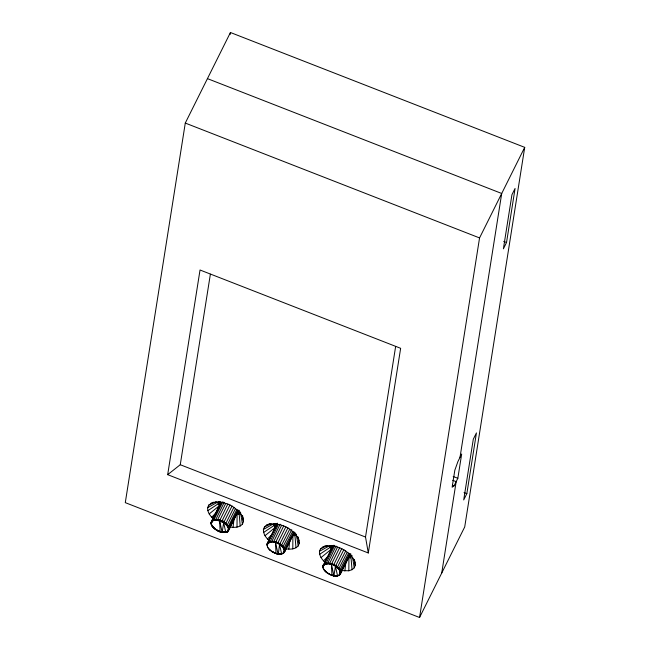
<?xml version="1.0" encoding="UTF-8"?>
<svg xmlns="http://www.w3.org/2000/svg" width="650" height="650" viewBox="0 0 650 650"><rect width="100%" height="100%" fill="white"/><g stroke="black" fill="none" stroke-linecap="round" stroke-linejoin="round"><path stroke-width="0.97" d="M237.014 527.15L237.096 514.312L240.557 512.411L242.401 524.192C239.176 527.784 233.838 527.727 229.45 526.89M292.801 548.917L292.882 536.087L296.343 534.186L298.188 545.967C294.954 549.551 289.624 549.502 285.228 548.665M348.839 570.789L348.92 557.96L350.976 557.253L352.032 569.701L348.839 570.789L341.266 570.538M224.209 502.369L215.605 519.943L221.699 521.609L225.387 523.965L227.817 526.849L228.67 529.587C228.743 532.683 218.53 533.463 227.614 531.408L233.447 519.691M238.444 510.689L228.564 530.506C225.396 533.268 229.458 529.726 228.824 528.133C227.589 521.56 211.599 515.003 211.364 524.217C212.834 528.751 217.774 531.318 222.194 532.228C235.544 531.895 220.48 532.537 220.098 531.692L219.668 520.593L227.906 503.929M221.748 531.879C223.957 532.399 218.124 532.147 214.289 528.231C205.189 518.749 219.895 535.267 222.463 532.049M220.228 531.684L218.043 530.887L222.3 532.228M283.806 525.744L275.527 542.62L275.998 553.508L280.174 554.198L282.116 553.8L280.174 554.198L276.047 553.556L271.928 551.631L270.189 550.046M341.201 571.439L339.406 575.039C337.261 577.452 325.122 574.966 322.969 567.352C322.562 562.673 331.833 563.241 335.441 566.321C337.927 567.994 341.356 571.041 339.779 574.34C338.057 575.738 339.658 575.209 340.356 574.137L350.236 554.328M329.826 574.551L334.092 575.867L331.939 575.372L331.459 564.224L339.698 547.568M233.041 527.386L234.081 518.44M288.819 549.161L289.859 540.215M344.858 571.033L345.898 562.087M225.761 503.417L217.677 519.634C217.677 520.967 210.909 519.691 215.67 520.171L212.485 520.488L211.599 521.601L211.136 523.908L211.77 525.558M185.282 123.069L125.287 502.645L419.559 617.5L464.718 526.931L524.712 147.355L230.441 32.5L185.282 123.069L479.554 237.924L419.559 617.5M230.124 34.507L230.441 32.5M167.684 474.663L200.029 270.002L400.644 348.303L368.298 552.971L167.684 474.663L180.261 464.726L210.373 274.178M368.298 552.971L365.519 537.038L395.639 346.491M441.724 573.056L456.17 481.65L452.66 480.285M460.005 457.364L501.711 193.481L207.439 78.626M457.836 478.302L461.679 454.009L457.917 461.557L454.829 470.226L452.14 487.232L454.074 485.843L457.836 478.302L453.188 476.483M466.838 493.642L476.434 432.916L473.298 439.205L463.702 499.931L466.838 493.642L464.043 492.554M506.529 242.515L515.068 188.468L511.932 194.756L503.392 248.812L506.529 242.515L503.734 241.426M288.015 527.719L279.549 544.505L278.354 553.865L276.924 553.524M343.907 549.534L335.441 566.321L333.905 575.746C326.129 575.006 343.029 576.168 336.074 576.014M211.112 522.34L211.201 524.087L211.112 522.34L220.992 502.531M268.653 548.738L270.238 550.347L267.662 547.373L267.012 544.164L277.355 523.177M211.534 521.381L221.008 502.255M333.304 545.894L324.326 563.908L323.367 564.809L322.928 567.548L323.562 569.189M211.136 523.908L212.972 520.114M213.866 519.919L222.909 501.686M212.81 526.744L214.256 528.507L218.075 530.847M327.876 573.446L324.602 570.383M214.289 528.231L216.044 529.726M324.553 570.562L326.081 571.862M218.441 502.596L219.245 501.841L218.197 503.937L220.504 504.311M211.916 525.647L211.144 522.746L212.534 520.723L215.605 519.943L219.668 520.593L223.787 522.519L227.012 525.281L228.613 528.247L227.988 530.709L228.564 530.506M238.778 514.369L237.868 512.688L239.046 510.258M266.971 544.359L277.412 524.079M267.036 544.562C270.961 535.121 294.027 551.33 280.036 554.19L283.506 553.223L285.301 549.616M267.207 544.724C271.351 537.972 285.805 545.106 283.879 552.524M284.115 552.549L294.352 532.236M294.247 535.762L293.898 534.17L295.636 533.731M323.367 564.809L323.099 566.54M322.936 566.378C327.08 559.227 342.542 567.263 339.779 574.34M350.569 558.001L349.659 556.319L350.764 554.328M213.744 519.139C210.397 516.303 207.334 512.314 207.626 507.699L208.666 505.18L213.436 502.141M242.401 524.192L243.449 521.682L242.629 515.742M268.84 540.288C265.777 537.558 263.136 533.747 263.404 529.466L264.452 526.955L266.646 525.094L270.075 523.518M298.188 545.967L299.236 543.449L298.407 537.517M325.569 562.786C322.221 559.951 319.158 555.961 319.451 551.346L320.491 548.827L325.252 545.789M352.032 569.701L354.226 567.84L355.274 565.329L354.453 559.39M277.591 543.424L285.967 526.589M333.491 565.248L341.859 548.405M230.068 504.774L221.699 521.609L217.604 519.846M218.148 503.409L218.847 502.011M218.701 503.88L219.741 501.784M219.269 503.921L220.318 501.824M219.887 504.067L220.927 501.971M221.512 502.263L211.307 522.909M222.203 522.584L223.096 520.788M232.115 505.895L223.649 522.681L222.194 532.228M233.935 507.236L225.729 523.648L225.387 523.965L221.886 521.194M235.414 508.723L227.199 525.119L226.801 525.379L223.917 522.316M236.925 509.348L228.256 526.646L227.817 526.849L225.729 523.648M237.949 509.949L228.369 528.279L228.426 529.587M234.349 517.896L237.941 510.689M238.461 510.421L228.426 530.66L227.289 531.611M237.868 512.688L238.916 510.591M237.884 513.077L238.932 510.981M238.046 513.508L238.745 512.111M274.048 525.224L275.137 523.664L277.444 524.03M275.137 523.664L274.097 525.761L276.396 526.126M274.592 525.696L275.641 523.599M275.169 525.736L276.217 523.64M275.779 525.883L276.827 523.786M277.339 523.445L267.012 544.164L267.101 545.911M278.354 524.404L269.888 542.197M280.101 524.184L271.562 541.986M281.661 525.233L273.479 542.133M289.827 529.059L281.287 545.781M291.761 529.636L282.701 547.202M292.817 531.172L283.717 548.665M293.849 531.765L284.261 550.095M290.241 539.711L291.143 537.908M284.326 552.476L294.344 532.504M293.767 534.503L294.808 532.407M293.784 534.893L294.864 532.512M479.554 237.924L524.712 147.355M329.94 547.04L330.363 545.903M331.037 545.48L329.989 547.576L332.296 547.942M330.493 547.511L331.541 545.415M331.061 547.552L332.109 545.456M331.679 547.698L332.719 545.602L333.336 545.846M333.239 545.261L322.904 565.979L322.993 567.726M334.701 545.317L325.788 564.013M336.001 546L327.462 563.81M337.553 547.056L329.371 563.948M345.727 550.875L337.179 567.604M347.206 552.354L338.601 569.018M348.717 552.988L339.609 570.481M349.741 553.581L340.161 571.911M345.686 562.429L349.733 554.32M350.252 554.052L340.015 574.364M349.659 556.319L350.838 553.889M349.676 556.717L350.724 554.621M276.209 553.353L273.934 552.736L270.148 550.322M211.754 521.788L212.534 520.723L213.996 520.382L212.664 520.934M284.318 551.403C286.358 545.244 272.602 538.306 268.556 542.75M340.218 573.227C342.249 567.06 328.502 560.129 324.456 564.566M224.283 532.383L227.614 531.408M283.506 553.223L282.969 553.386M339.406 575.039L335.928 576.006L337.716 575.811M211.681 517.262L215.898 512.964M267.467 539.029L271.676 534.739M323.505 560.909L327.722 556.611M237.998 512.354L240.354 512.054M283.181 553.426L284.464 552.321M339.081 575.25L340.356 574.137M209.186 513.947L219.204 505.822L218.205 501.808L207.626 507.699M264.964 535.722L274.991 527.597L273.983 523.583L263.404 529.466M321.011 557.594L331.029 549.469L330.021 545.456L319.451 551.346M227.069 531.57C233.667 524.81 217.043 515.686 211.575 521.17L211.144 522.746M278.094 554.044L275.998 553.508L278.2 554.052L276.876 553.589M331.939 575.372L334.254 575.681M207.797 510.689L218.319 503.726M263.583 532.456L274.097 525.501M319.621 554.328L330.135 547.373M208.666 505.18L216.32 501.442M264.452 526.955L271.253 523.632M320.491 548.827L327.291 545.504M228.67 529.587L228.824 528.133M350.066 555.726L352.146 555.693M227.476 531.554L225.924 532.179L222.113 532.114L219.635 520.804L215.605 519.699M210.86 503.319C223.096 499.2 238.387 506.943 243.271 518.692M266.646 525.094C278.874 520.975 294.166 528.718 299.057 540.467M322.684 546.967C334.912 542.847 350.204 550.591 355.095 562.339M271.928 551.631L276.12 553.499M279.906 554.068L281.816 553.995M347.214 558.058L348.92 557.96M276.047 553.556L278.2 554.052M334.092 575.867L329.867 574.486L326.024 572.033M452.368 485.184L454.074 485.843M180.261 464.726L365.519 537.038M237.201 513.151L239.046 513.866M324.594 570.692L323.497 569.034M268.702 548.876L267.605 547.219M219.732 520.358L223.649 522.681L225.737 532.114M327.901 573.202L329.948 574.332M272.009 551.387L274.056 552.508M216.109 529.571L218.156 530.692M323.546 565.427C327.819 560.154 340.348 566.036 340.681 573.129M267.646 543.603C271.919 538.338 284.456 544.221 284.781 551.314M211.705 525.403L212.932 527.117M227.199 525.119L228.053 526.776M335.441 566.321L337.537 575.754L333.905 575.746L331.427 564.436M279.549 544.505L281.637 553.93L278.013 553.93L275.527 542.62M354.063 559.39L355.274 565.329M297.822 536.526L299.236 543.449M242.239 515.742L243.449 521.682M352.536 557.042L354.226 567.84M294.929 535.381L295.994 547.828M239.151 513.614L240.207 526.053"/></g></svg>
